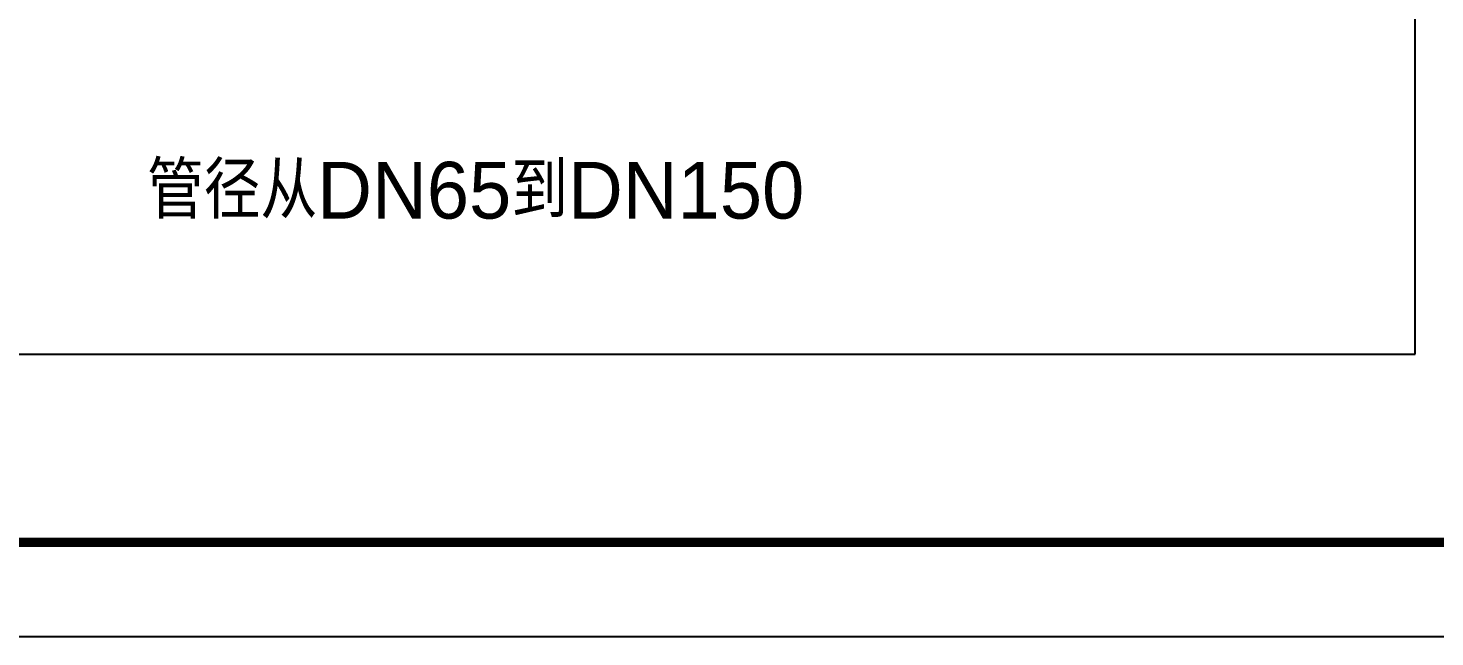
# Model space of a CAD drawing. Extents: x 27938 to 1042331, y -235042 to 1535213.
# Drawn here: x 724962 to 739833, y 719665 to 726103 of the extents above; entities that cross this region are included whole.
import ezdxf

# ---------------------------------------------------------------- set-up
doc = ezdxf.new("R2010")
doc.units = 0
doc.header["$LTSCALE"] = 1000
doc.header["$MEASUREMENT"] = 0
doc.layers.add('A-文字', color=3, linetype='Continuous', lineweight=30)
doc.layers.add('bz', color=2, linetype='Continuous')
doc.layers.add('图框', color=140, linetype='Continuous')
doc.layers.add('yichutu', color=7, linetype='Continuous', true_color=0xffffff, plot=False)
doc.styles.add('中西文等高字体', font='HZTXT_E.shx', dxfattribs={"width": 0.7, "height": 4, "bigfont": 'hztxt.shx'})

# ---------------------------------------------------------------- blocks, each defined once
blk = doc.blocks.new('TK')
at = {"layer": '图框'}
blk.add_lwpolyline([(465375, 548714), (549475, 548714), (549475, 489314), (465375, 489314)], close=True, dxfattribs=at)
blk.add_lwpolyline([(465375, 548714), (549475, 548714), (549475, 489314), (465375, 489314)], close=True, dxfattribs=at)
at = {"layer": '图框', "const_width": 100}
blk.add_lwpolyline([(548475, 490314), (548475, 547714), (467875, 547714), (467875, 490314)], close=True, dxfattribs=at)
blk = doc.blocks.new('yct-841-594-84100-59399.9999999999-100-1000.0')
at = {"layer": 'yichutu', "color": 7, "true_color": 0xffffff}
blk.add_lwpolyline([(0, 0), (0, 59400), (84100, 59400), (84100, 0)], close=True, dxfattribs=at)

msp = doc.modelspace()

# ---------------------------------------------------------------- linework, layer by layer
at = {"color": 7}
for p, q in [((739625.8, 722656), (739625.8, 740076.3)), ((692808.9, 722656), (739625.8, 722656))]:
    msp.add_line(p, q, dxfattribs=at)
at = {"layer": 'A-文字'}
msp.add_lwpolyline([(670014.1, 778065.3), (740618.2, 778065.3), (740618.2, 720663.7), (670014.1, 720663.7)], close=True, dxfattribs=at)

# ---------------------------------------------------------------- block references
msp.add_blockref('TK', (202139.1, 230351.7))
at = {"layer": 'yichutu'}
msp.add_blockref('yct-841-594-84100-59399.9999999999-100-1000.0', (667514.1, 719665.3), dxfattribs=at)

# ---------------------------------------------------------------- texts
at = {"layer": 'bz', "color": 7, "style": '中西文等高字体'}
msp.add_text('管径从DN65到DN150', height=600, dxfattribs=at).set_placement((726217.8, 724089.1))

doc.saveas('drawing.dxf')
